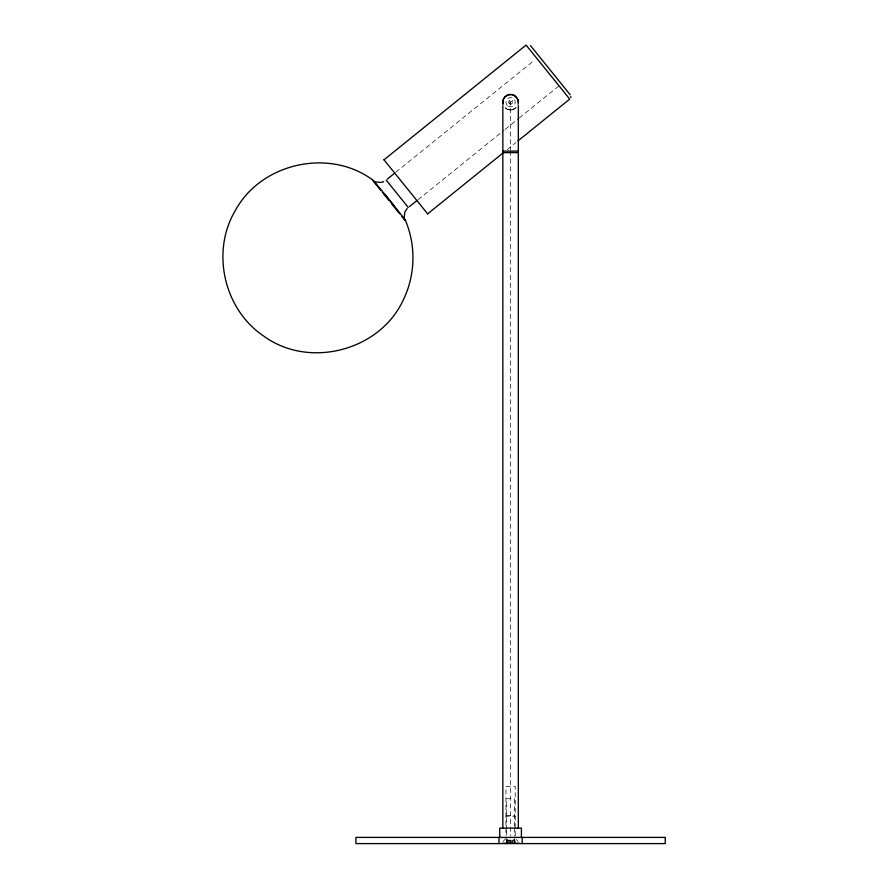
<?xml version="1.0" encoding="UTF-8"?>
<svg xmlns="http://www.w3.org/2000/svg" width="888" height="888" viewBox="0 0 888 888"><rect width="100%" height="100%" fill="white"/><g stroke="black" fill="none" stroke-linecap="round" stroke-linejoin="round"><path stroke-width="0.67" stroke-dasharray="4.44 3.33" d="M506.449 841.391L507.503 839.46M503.041 841.391L505.938 838.494M395.782 172.205L534.632 60.062M509.368 103.208L514.185 99.323M418.015 199.745L504.129 130.192M505.205 129.326L518.115 118.892M519.191 118.026L559.018 85.859M507.292 149.528L515.895 142.568M512.176 109.812L516.317 107.426A7.537 7.293 -38.9 0 1 512.176 109.812L508.558 109.712L505.394 107.981M516.183 839.46L518.115 841.391M509.601 101.032L510.578 102.242L510.578 149.972M513.641 839.46L515.229 842.357M515.218 835.874L515.218 786.335L505.938 786.335L505.938 826.772M514.973 843.289L514.973 840.192L506.182 840.192L506.182 843.289M514.441 826.351L514.441 798.712L506.704 798.712L506.704 829.115M514.441 827.738L514.441 836.03M514.441 838.649L514.441 843.6M513.897 840.192L513.897 843.289M512.343 840.192L512.343 843.289M511.865 840.192L511.865 843.289M510.844 840.192L510.844 843.289M510.578 150.993L510.578 836.03M510.311 840.192L510.311 843.289M509.29 840.192L509.29 843.289M508.813 840.192L508.813 843.289M507.259 840.192L507.259 843.289M507.192 840.192L507.192 843.289M506.704 830.502L506.704 837.406M506.704 838.649L506.704 843.6M505.938 828.005L505.938 835.874M510.966 109.968A7.792 7.737 -38.9 0 1 506.349 108.725M516.05 107.714A7.737 7.737 0 0 1 505.106 107.714M506.715 815.428L505.938 816.205L515.218 816.205L514.441 815.428L506.704 815.428M509.457 103.774A1.898 1.898 0 0 0 512.454 102.442A1.898 1.898 0 0 0 509.812 100.511A1.898 1.898 0 0 0 509.457 103.774M508.258 106.26A4.64 4.64 0 0 0 515.218 102.242A4.64 4.64 0 0 0 508.258 98.224A4.64 4.64 0 0 0 508.258 106.26"/><path stroke-width="1.33" d="M570.762 97.502L570.862 96.537M407.192 208.403L404.873 211.999L404.195 217.582M384.005 159.829L526.085 45.077L569.719 99.101L518.048 140.837M387.301 179.121L394.738 173.116M409.468 206.571L416.905 200.566M427.639 213.853L502.985 153.002M383.76 181.64L381.03 182.473L375.424 181.962M502.841 151.082L518.315 151.082M502.064 843.289L519.091 843.289M373.26 180.386C329.703 147.597 261.017 162.759 235.209 210.722C210.778 251.915 223.998 309.601 263.836 336.152C309.279 369.33 380.242 350.693 403.518 299.467C415.429 274.781 416.084 245.221 405.283 220.035C394.86 206.615 384.182 193.395 373.26 180.386L374.736 182.318M384.493 193.95L394.383 206.205M403.696 218.182L405.283 220.035M530.447 45.554L570.174 94.75M383.938 159.751L427.705 213.93M386.202 180.131L408.247 207.437M373.127 180.897L380.963 190.587M382.451 192.43L388.944 200.477M391.442 203.574L399.622 213.708M401.898 216.517L404.95 220.302M522.177 837.406L522.177 843.6M521.411 837.406L521.411 828.127L499.744 828.127L499.744 837.406M518.315 105.661L518.315 150.993M518.315 828.127L518.315 152.625L502.841 152.625L502.841 828.127M502.841 105.661L502.841 150.993M498.978 837.406L498.978 843.6M503.008 103.841A7.792 7.737 -38.9 0 1 503.108 100.222L503.507 99.079A7.537 7.293 -38.9 0 1 508.979 94.672L510.178 94.517A7.792 7.737 -38.9 0 1 514.829 95.793L517.804 99.478A7.792 7.737 -38.9 0 1 518.048 104.251M503.096 104.24A7.737 7.737 0 0 1 503.873 98.368L505.106 96.77A7.737 7.737 0 0 1 516.05 96.77L517.282 98.368A7.737 7.737 0 0 1 518.315 102.242M665.234 837.406L355.91 837.406L355.91 843.6L665.234 843.6L665.234 837.406"/></g></svg>
